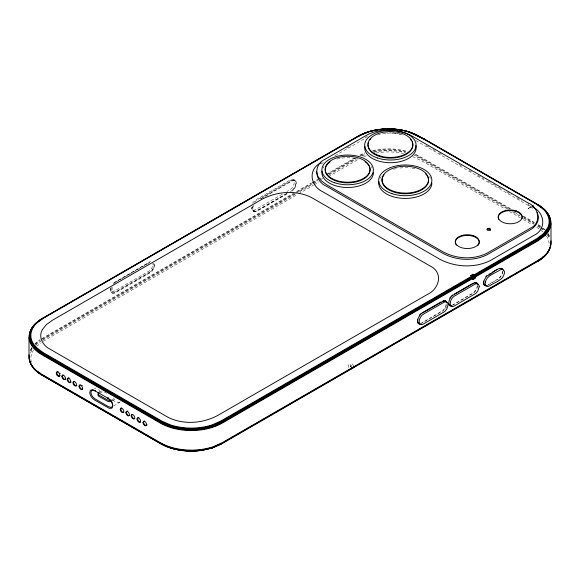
<?xml version="1.0" encoding="UTF-8"?>
<svg xmlns="http://www.w3.org/2000/svg" width="580" height="580" viewBox="0 0 580 580"><rect width="100%" height="100%" fill="white"/><g stroke="black" fill="none" stroke-linecap="round" stroke-linejoin="round"><path stroke-width="0.43" stroke-dasharray="2.9 2.17" d="M110.454 288.456C109.156 291.638 112.846 294.872 115.703 292.719L150.22 272.796A6.438 3.719 -60 0 0 154.164 262.631M110.729 287.897C109.642 290.769 113.347 293.4 115.761 291.66L150.22 271.766A5.176 2.987 -60 0 0 153.606 267.199A5.176 2.987 -60 0 0 152.808 263.052M252.075 206.792C250.777 209.982 254.468 213.215 257.324 211.062L287.919 193.401M446.368 303.797L445.048 308.038L443.004 310.496L421.718 322.958A6.039 3.487 -60 0 1 420.609 323.43M477.412 285.693L476.086 289.935L474.048 292.392L452.755 304.855M477.695 285.527L477.05 288.528L474.121 292.668L452.755 305.181M502.693 271.281C502.273 278.951 493.232 281.184 488.034 284.678M502.983 271.121L502.331 274.123L499.402 278.262M111.519 287.245C110.802 289.115 110.323 291.878 112.288 293.154M112.288 287.346L111.904 290.732L112.904 292.044M253.141 205.588C252.423 207.451 251.945 210.214 253.91 211.49M253.482 205.632C251.611 208.365 253.975 213.034 257.346 210.591L287.136 193.394M446.491 305.087L445.244 308.168L443.076 310.779L421.718 323.285M445.832 308.502L446.593 306.972M113.724 406L120.241 401.838M252.423 203.218L255.584 199.969L290.08 180.054A5.88 3.393 -60 0 1 294.241 182.453A5.88 3.393 -60 0 1 290.08 189.66L286.948 191.472M113.288 284.301L114.456 283.105M254.323 202.304L256.737 200.209L291.254 180.278A6.438 3.719 -60 0 1 295.807 182.91A6.438 3.719 -60 0 1 291.254 190.791M321.197 164.125L323.299 162.509M36.467 346.34L41.166 342.802M113.868 282.764L149.633 261.935A6.438 3.719 -60 0 1 150.815 261.435M113.499 283.308L149.046 262.631A5.176 2.987 -60 0 1 149.995 262.225M346.398 148.139L351.212 145.384M115.703 282.206L149.437 262.733M260.464 198.737L291.841 180.619A6.438 3.719 -60 0 1 296.394 183.244A6.438 3.719 -60 0 1 291.841 191.132M335.03 155.737L366.299 137.685M261.268 198.722L291.841 181.076A5.88 3.393 -60 0 1 296.003 183.476A5.88 3.393 -60 0 1 291.841 190.675L290.275 191.581M282.243 194.184L255.584 209.576C253.75 211.026 250.835 209.829 251.133 207.343M286.549 193.51L256.737 210.721L255.49 211.265L253.322 211.156M41.789 338.611L293.379 193.357M296.51 191.552L311.402 182.954M312.192 182.497L317.673 179.336M326.293 174.355L354.51 158.065M41.854 339.177L294.219 193.474M297.359 191.661L311.46 183.519M312.243 183.062L317.731 179.894M318.514 179.445L321.654 177.632M327.925 174.014L355.351 158.173M42.826 339.307L295.176 193.618M295.959 193.162L312.417 183.664M313.2 183.207L317.898 180.496M328.875 174.159L356.301 158.326M42.34 340.329L295.445 194.206M299.36 191.944L312.678 184.251M313.468 183.802L318.166 181.083M321.298 179.278L322.871 178.372M329.135 174.754L356.562 158.92M43.181 341.286L297.765 194.3M298.548 193.85L313.432 185.259M314.215 184.803L318.92 182.091M328.316 176.661L358.085 159.478M94.446 388.919L96.07 387.984M98.991 392.399L101.732 390.818M99.68 393.284L103.102 391.304L107.604 393.9M111.737 399.758L114.478 398.177M112.426 400.642L115.848 398.663M119.835 402.469L117.189 402.723L111.396 399.518M488.012 285.019L498.155 279.161M350.153 366.821L351.915 365.806M528.228 203.036L528.228 208.466L531.759 206.654M528.228 208.466L531.94 206.785M363.645 156.912L366.828 155.498M365.139 137.46L367.488 136.438M384.801 132.987L389.231 132.755L398.141 133.639L397.735 133.538L403.375 134.988M392.682 132.704L396.067 133.037M111.73 291.363L114.586 290.979L149.046 271.085A5.176 2.987 -60 0 0 152.584 263.719M111.701 292.813L113.868 292.922L115.115 292.385L149.633 272.455A6.438 3.719 -60 0 0 154.034 263.298M530.7 206.473L528.924 205.436M412.641 156.556L423.139 161.682L505.463 209.213M426.373 145.602L429.497 147.4M432.738 149.241L435.877 151.047M438.857 152.801L442.149 154.664M459.142 164.488L461.484 165.837M469.285 170.332L471.627 171.68M477.869 175.276L483.698 178.604M488.012 181.119L490.354 182.468M493.109 184.027L496.248 185.832M498.155 186.963L501.272 188.761M506.739 191.907L511.415 194.612M516.882 197.758L521.558 200.455M415.846 140.549L529.583 206.118M510.748 208.786L419.427 156.252A43.688 25.223 0 0 0 415.541 154.266M523.305 216.036L534.289 222.379M509.9 208.894L419.376 156.817A43.602 25.172 0 0 0 414.664 154.469M523.24 216.594L534.223 222.938M508.145 208.575L419.209 157.419A43.37 25.034 0 0 0 414.526 155.07M514.424 212.2L519.919 215.376M523.841 217.638L534.042 223.525M507.072 208.698L418.956 158.014A42.992 24.817 0 0 0 414.301 155.679M512.561 211.874L520.405 216.398M523.544 218.21L533.745 224.097M509.385 211.475L520.354 217.812M523.493 219.624L532.121 224.598M294.473 179.959L295.06 180.3M293.023 179.764L294.785 180.786M252.423 209.982L254.185 210.997M530.417 206.683L533.76 209.141M536.819 227.317L542.865 231.862M99.796 391.674L98.716 389.412M323.132 168.026A25.759 14.87 0 0 1 324.104 166.561M337.009 159.072A25.759 14.87 0 0 1 358.281 159.087M371.164 166.583A25.759 14.87 0 0 1 372.135 168.041M377.565 135.031A25.701 14.834 0 0 1 403.26 135.031M379.922 178.451A26.586 15.348 0 0 1 381.183 176.574M393.515 169.295A26.586 15.348 0 0 1 398.402 168.236M400.084 168.004A26.586 15.348 0 0 1 410.473 168.004M412.162 168.236A26.586 15.348 0 0 1 417.049 169.295M429.374 176.574A26.586 15.348 0 0 1 430.643 178.451M351.031 367.053A2.494 1.435 60 0 1 350.668 363.645A2.494 1.435 60 0 1 353.438 365.668M546.462 235.937A41.796 24.128 0 0 1 549.05 246.007M537.667 226.36A42.963 24.802 0 0 1 539.958 227.788M540.683 228.295A42.963 24.802 0 0 1 543.946 230.963M547.237 234.762A42.963 24.802 0 0 1 549.441 239.069M537.964 225.787A43.34 25.02 0 0 1 540.27 227.23M541.002 227.737A43.34 25.02 0 0 1 544.287 230.419M547.607 234.255A43.34 25.02 0 0 1 549.188 237.01M538.153 225.207A43.58 25.158 0 0 1 544.497 229.854M548.288 234.4A43.58 25.158 0 0 1 549.434 236.488M538.211 224.649A43.66 25.208 0 0 1 540.531 226.091M543.329 228.201A43.66 25.208 0 0 1 545.149 229.868M547.919 233.167A43.66 25.208 0 0 1 549.514 235.944M359.919 155.034A43.688 25.223 0 0 1 364.929 152.866M372.708 150.582A43.688 25.223 0 0 1 407.87 151.474M375.971 153.026A41.818 24.142 0 0 1 403.695 153.548M361.956 156.042A42.992 24.817 0 0 1 366.183 154.352M373.853 152.221A42.992 24.817 0 0 1 404.978 152.62M360.919 155.817A43.37 25.034 0 0 1 365.11 154.048M373.723 151.59A43.37 25.034 0 0 1 406 152.199M359.97 155.6A43.602 25.172 0 0 1 364.972 153.439M372.744 151.155A43.602 25.172 0 0 1 406.971 151.808M30.559 353.031A42.963 24.802 0 0 1 32.763 348.725M35.481 345.484A42.963 24.802 0 0 1 40.788 341.272M30.812 350.98A43.34 25.02 0 0 1 32.393 348.225M35.713 344.389A43.34 25.02 0 0 1 40.484 340.707M30.573 350.45A43.58 25.158 0 0 1 32.161 347.681M34.923 344.382A43.58 25.158 0 0 1 39.534 340.619M30.486 349.914A43.66 25.208 0 0 1 32.088 347.13M34.851 343.831A43.66 25.208 0 0 1 40.223 339.568M31.422 362.34A41.796 24.128 0 0 1 33.538 349.907M348.906 367.539A2.494 1.435 60 0 1 348.906 364.661A2.494 1.435 60 0 1 351.393 366.103"/><path stroke-width="0.87" d="M483.626 281.017C482.908 283.33 484.539 286.846 487.352 285.896M112.701 405.145L111.527 401.425L107.807 398.126L108.395 397.786M485.736 276.805L486.83 275.681M321.059 162.791C307.458 169.237 310.387 186.202 322.937 191.857L440.104 259.398C455.467 267.337 474.802 268.322 490.397 260.5L533.803 235.444C546.766 229.339 544.932 212.802 532.774 207.053M43.181 318.355L36.467 323.408A41.796 24.128 0 0 0 36.46 347.536L43.181 352.589L161.631 420.978L170.382 424.857A41.796 24.128 0 0 0 212.179 424.857L220.929 420.978L536.819 238.626L543.438 233.704L547.708 227.751A41.796 24.128 0 0 0 543.54 209.445L536.819 204.385L423.139 138.758L409.451 132.218A41.818 24.142 0 0 0 367.626 132.218L358.868 136.097L42.637 318.674M536.819 261.551L540.176 259.028M542.191 257.513L543.533 256.498M470.648 275.681L473.004 274.188L474.832 275.848L475.353 278.262L472.888 279.553M470.648 275.543L471.236 275.884L473.592 274.529M473.004 279.618L473.004 278.937L475.353 277.581M454.307 294.096L472.852 283.388M422.486 312.649L441.039 301.941M488.81 274.369L490.361 273.47M491.92 272.571L497.357 269.432M531.94 206.785L533.172 205.936M220.929 443.91L212.403 447.731L202.101 450.196M221.93 443.62L212.983 447.593A43.355 25.027 0 0 1 160.624 443.62L42.035 375.151A43.34 25.02 0 0 1 29.334 357.454M111.737 401.041L111.048 401.338A3.321 1.914 0 0 1 107.728 401.338L98.991 396.394A3.321 1.921 0 0 1 98.462 394.074M443.664 300.955L422.305 313.106A6.438 3.719 -60 0 0 417.788 320.29A6.438 3.719 -60 0 0 421.123 324.126M532.077 206.538L533.419 206.118M499.337 268.46L500.431 268.322L502.091 269.171M474.048 282.873L475.143 282.736L476.803 283.584M443.004 300.976L445.832 301.071L447.078 302.702M352.372 368.032L353.438 367.698L353.677 366.821A2.494 1.435 60 0 0 353.619 366.255M350.61 369.047L351.676 368.72L351.915 367.836A2.494 1.435 60 0 0 351.85 367.278M475.281 282.366L477.05 283.272M485.736 285.338L484.075 284.49M485.598 285.708L483.836 284.802M444.106 300.839L445.766 301.687M161.631 443.91L170.382 447.782A41.796 24.128 0 0 0 180.46 450.196M107.807 398.126L108.359 398.453L93.424 389.97L92.227 389.724L90.415 390.275C88.334 393.849 91.625 398.199 94.7 400.062L109.084 408.218L111.302 408.363L112.085 407.907L112.752 405.362M424.19 139.077L419.209 136.387A43.37 25.034 0 0 0 399.758 129.898M424.364 139.461L419.369 136.771A43.602 25.172 0 0 0 414.664 134.415M423.56 138.707L537.964 204.762A43.355 25.027 0 0 1 544.881 234.944L545.07 235.531L538.146 240.736L222.096 423.183A43.58 25.158 0 0 1 160.464 423.183L41.847 354.706A43.58 25.158 0 0 1 41.064 319.587M94.7 390.565L95.316 390.92L93.061 390.151L91.488 390.63C89.711 393.748 92.655 397.459 95.316 399.054L108.366 406.587L110.621 407.363L112.194 406.885C113.81 404.079 111.113 400.845 109.084 399.018M471.236 275.884L472.483 277.204L473.004 278.937M38.476 371.983L40.491 373.498M501.57 268.214L502.331 268.859M445.237 300.73L446.005 301.375M456.467 245.144L455.721 244.1A11.977 6.916 0 0 1 470.394 235.632L473.28 236.321A11.977 6.916 0 0 1 477.666 245.768M503.404 270.193C499.271 264.393 491.825 274.637 487.352 275.739C485.105 277.842 483.321 280.981 483.938 284.149M478.116 284.599C477.608 282.489 474.998 282.315 473.454 283.395L453.342 295.002A6.438 3.719 -60 0 0 448.833 302.18A6.438 3.719 -60 0 0 452.168 306.022M537.058 212.628C540.654 219.204 536.319 226.613 530.272 229.832L487.33 254.62C473.642 261.544 456.663 260.55 443.207 253.54L326.438 186.231C314.94 181.656 312.917 164.814 324.764 159.406L367.575 134.69C381.169 127.796 398.047 128.782 411.423 135.734L528.228 203.036C539.154 207.372 541.887 223.213 530.098 228.346L487.185 253.119C473.584 259.992 456.721 258.999 443.352 252.032L326.605 184.737L321.407 180.909L317.992 176.508L316.593 171.847M551 223.474L551 242.469M29 337.437L29 356.439M373.389 172.63A25.759 14.87 0 0 1 346.267 187.47A25.759 14.87 0 0 1 322.016 171.064M415.795 145.558A25.701 14.834 0 0 1 391.087 162.712A25.701 14.834 0 0 1 364.856 146.327M431.868 183.062A26.586 15.348 0 0 1 403.89 198.389A26.586 15.348 0 0 1 378.834 181.46M412.083 141.81A22.431 12.948 0 0 1 393.334 158.006A22.431 12.948 0 0 1 367.974 145.167M368.024 144.319A22.431 12.948 0 0 1 368.409 142.637M369.917 139.896A22.431 12.948 0 0 1 370.982 138.685M410.401 139.28A22.431 12.948 0 0 1 411.358 140.527M369.3 166.569A22.431 12.948 0 0 1 342.947 182.577A22.431 12.948 0 0 1 330.208 161.748M365.074 161.762A22.431 12.948 0 0 1 366.458 162.864M367.067 163.444A22.431 12.948 0 0 1 368.974 165.916M425.43 173.63A23.265 13.434 0 0 1 406.493 193.763A23.265 13.434 0 0 1 384.025 174.885M522 218.74A11.977 6.916 0 0 0 516.193 211.548L513.307 210.859A11.977 6.916 0 0 0 498.633 219.327M487.084 229.919A1.66 0.957 0 0 1 489.382 229.035A1.66 0.957 0 0 1 489.926 230.601M42.724 318.326A42.463 24.52 0 0 0 42.717 353.031L161.233 421.442A42.463 24.52 0 0 0 221.335 421.45L537.268 239.054L543.996 234.037L548.296 228.049A42.456 24.512 0 0 0 537.268 204.363M418.956 136.141A42.992 24.817 0 0 0 358.121 136.133L42.34 318.456A42.963 24.802 0 0 0 42.333 353.546L160.892 421.993A42.963 24.802 0 0 0 221.676 421.993L537.66 239.576L544.475 234.472L548.796 228.448A42.956 24.795 0 0 0 537.66 204.493L423.915 138.816L409.748 132.117A42.47 24.52 0 0 0 358.476 136.039L42.043 318.724A43.34 25.02 0 0 0 42.035 354.119L160.631 422.588A43.34 25.02 0 0 0 221.93 422.588L537.957 240.149L544.837 234.987C542.554 232.297 543.184 233.45 545.07 235.531A43.58 25.158 0 0 0 542.597 208.162M357.867 136.387A43.37 25.034 0 0 1 377.319 129.898M380.712 129.456A43.37 25.034 0 0 1 385.932 129.094M391.145 129.094A43.37 25.034 0 0 1 396.365 129.456M357.7 136.771A43.602 25.172 0 0 1 359.97 135.546M361.579 134.785A43.602 25.172 0 0 1 366.734 132.769M410.336 132.769A43.602 25.172 0 0 1 412.967 133.719M538.153 205.153A43.58 25.158 0 0 1 541.198 207.111M449.739 305.152A6.039 3.487 -60 0 1 448.63 303.579M449.739 298.178A6.039 3.487 -60 0 1 450.624 296.88M451.653 295.793A6.039 3.487 -60 0 1 452.755 294.988M451.581 305.682A6.438 3.719 -60 0 1 449.536 305.5M419.441 323.894A6.438 3.719 -60 0 1 417.774 322.937M419.579 323.531A6.039 3.487 -60 0 1 417.593 319.13M419.579 314.991A6.039 3.487 -60 0 1 421.718 313.099M550.906 240.831A43.66 25.208 0 0 1 538.211 260.289L222.155 442.743L213.114 446.752A43.66 25.208 0 0 1 160.406 442.743L41.789 374.26A43.66 25.208 0 0 1 29.094 354.793M549.441 248.748A42.963 24.802 0 0 1 537.667 261.457M550.666 243.484A43.34 25.02 0 0 1 537.964 261.181L221.669 443.867L212.831 447.803L202.391 450.298A42.956 24.795 0 0 1 160.892 443.867L42.34 375.42A42.963 24.802 0 0 1 31.197 364.291M550.913 242.998A43.58 25.158 0 0 1 538.146 260.79L222.096 443.236L213.077 447.231A43.58 25.158 0 0 1 160.464 443.236L41.854 374.752A43.58 25.158 0 0 1 29.087 356.961M199.448 450.551A41.796 24.128 0 0 1 191.277 451.015M188.558 450.964A41.796 24.128 0 0 1 183.113 450.551M98.991 392.399A3.321 1.921 0 0 0 98.991 395.118L107.728 400.062A3.321 1.914 0 0 0 111.048 400.062M82.621 389.1A2.494 1.435 60 0 1 80.127 387.658A2.494 1.435 60 0 1 80.127 384.779M81.831 385.236A2.494 1.435 60 0 1 82.251 385.685M76.908 385.381A2.494 1.435 60 0 1 74.312 384.475A2.494 1.435 60 0 1 74.139 381.321M71.094 382.017A2.494 1.435 60 0 1 68.164 380.552A2.494 1.435 60 0 1 69.107 377.892M65.779 378.95A2.494 1.435 60 0 1 63.176 378.051A2.494 1.435 60 0 1 63.003 374.897M60.146 375.702A2.494 1.435 60 0 1 57.224 374.238A2.494 1.435 60 0 1 58.167 371.577M59.87 373.085A2.494 1.435 60 0 1 60.146 373.665M147.081 424.727A2.494 1.435 60 0 1 144.304 424.212A2.494 1.435 60 0 1 144.5 420.942M140.635 421.914A2.494 1.435 60 0 1 137.866 419.891A2.494 1.435 60 0 1 138.932 417.527M134.821 418.557A2.494 1.435 60 0 1 132.501 417.39A2.494 1.435 60 0 1 132.044 414.497M129.507 415.49A2.494 1.435 60 0 1 126.73 413.467A2.494 1.435 60 0 1 127.803 411.097M123.874 412.235A2.494 1.435 60 0 1 121.379 410.799A2.494 1.435 60 0 1 121.379 407.921M448.13 304.812L446.81 309.06L444.773 311.518L423.48 323.981A6.039 3.487 -60 0 1 419.209 321.508A6.039 3.487 -60 0 1 423.48 314.113L443.57 302.513C445.454 301.02 448.434 302.267 448.13 304.812M479.174 286.708L477.848 290.95L475.81 293.407L454.524 305.87A6.039 3.487 -60 0 1 450.247 303.405A6.039 3.487 -60 0 1 454.517 296.01L474.614 284.41C476.499 282.917 479.479 284.156 479.174 286.708M485.387 282.039C484.235 284.838 487.222 287.731 489.796 285.701C494.74 282.17 502.78 280.51 504.303 273.659C505.455 270.86 502.468 267.967 499.902 269.997C494.95 273.528 486.917 275.188 485.387 282.039M42.34 329.672C38.171 336.849 42.637 345.252 49.423 348.819L168.041 417.31C183.396 425.017 202.362 423.509 217.362 415.664L427.279 294.488C439.336 289.108 443.736 272.578 430.128 266.01L311.504 197.526C296.141 189.812 277.168 191.32 262.16 199.165L52.265 320.349L46.306 324.699L42.34 329.672M212.157 447.455L212.585 447.818L212.157 447.455M516.193 210.874L513.307 210.177A11.977 6.916 0 0 0 498.633 218.645L499.829 220.313A11.977 6.916 0 0 0 518.672 221.749A11.977 6.916 0 0 0 516.193 210.874M473.28 235.639L470.394 234.951A11.977 6.916 0 0 0 455.721 243.419L456.917 245.086A11.977 6.916 0 0 0 475.76 246.522A11.977 6.916 0 0 0 473.28 235.639M334.732 182.78A25.759 14.87 0 0 0 373.389 169.918A25.759 14.87 0 0 0 334.769 157.028A25.759 14.87 0 0 0 334.732 182.78M377.558 158.014A25.701 14.834 0 0 0 416.107 145.167A25.701 14.834 0 0 0 377.565 132.312A25.701 14.834 0 0 0 377.558 158.014M391.986 193.64A26.586 15.348 0 0 0 431.868 180.344A26.586 15.348 0 0 0 391.986 167.054A26.586 15.348 0 0 0 391.986 193.64M379.189 155.701A22.431 12.948 0 0 0 412.844 144.485A22.431 12.948 0 0 0 379.197 133.269A22.431 12.948 0 0 0 379.189 155.701M336.4 180.445A22.431 12.948 0 0 0 370.062 169.237A22.431 12.948 0 0 0 336.429 158.014A22.431 12.948 0 0 0 336.4 180.445M393.646 191.298A23.265 13.434 0 0 0 428.548 179.669A23.265 13.434 0 0 0 393.646 168.033A23.265 13.434 0 0 0 393.646 191.298M487.918 230.079A1.66 0.957 0 0 0 490.412 229.245A1.66 0.957 0 0 0 487.918 228.411A1.66 0.957 0 0 0 487.918 230.079M79.025 386.258A2.494 1.435 60 0 0 81.664 389.55A2.494 1.435 60 0 0 81.664 386.026A2.494 1.435 60 0 0 79.025 386.258M73.036 382.8A2.494 1.435 60 0 0 75.675 386.091A2.494 1.435 60 0 0 75.675 382.568A2.494 1.435 60 0 0 73.036 382.8M67.215 379.443A2.494 1.435 60 0 0 69.861 382.735A2.494 1.435 60 0 0 69.861 379.204A2.494 1.435 60 0 0 67.215 379.443M61.9 376.376A2.494 1.435 60 0 0 64.547 379.661A2.494 1.435 60 0 0 64.547 376.137A2.494 1.435 60 0 0 61.9 376.376M56.275 373.128A2.494 1.435 60 0 0 58.913 376.413A2.494 1.435 60 0 0 58.913 372.889A2.494 1.435 60 0 0 56.275 373.128M143.028 422.537A2.494 1.435 60 0 0 145.674 425.822A2.494 1.435 60 0 0 145.674 422.298A2.494 1.435 60 0 0 143.028 422.537M137.04 419.079A2.494 1.435 60 0 0 139.686 422.363A2.494 1.435 60 0 0 139.686 418.84A2.494 1.435 60 0 0 137.04 419.079M131.225 415.715A2.494 1.435 60 0 0 133.864 419.007A2.494 1.435 60 0 0 133.864 415.483A2.494 1.435 60 0 0 131.225 415.715M125.911 412.648A2.494 1.435 60 0 0 128.55 415.94A2.494 1.435 60 0 0 128.55 412.416A2.494 1.435 60 0 0 125.911 412.648M120.278 409.4A2.494 1.435 60 0 0 122.924 412.692A2.494 1.435 60 0 0 122.924 409.161A2.494 1.435 60 0 0 120.278 409.4"/></g></svg>
